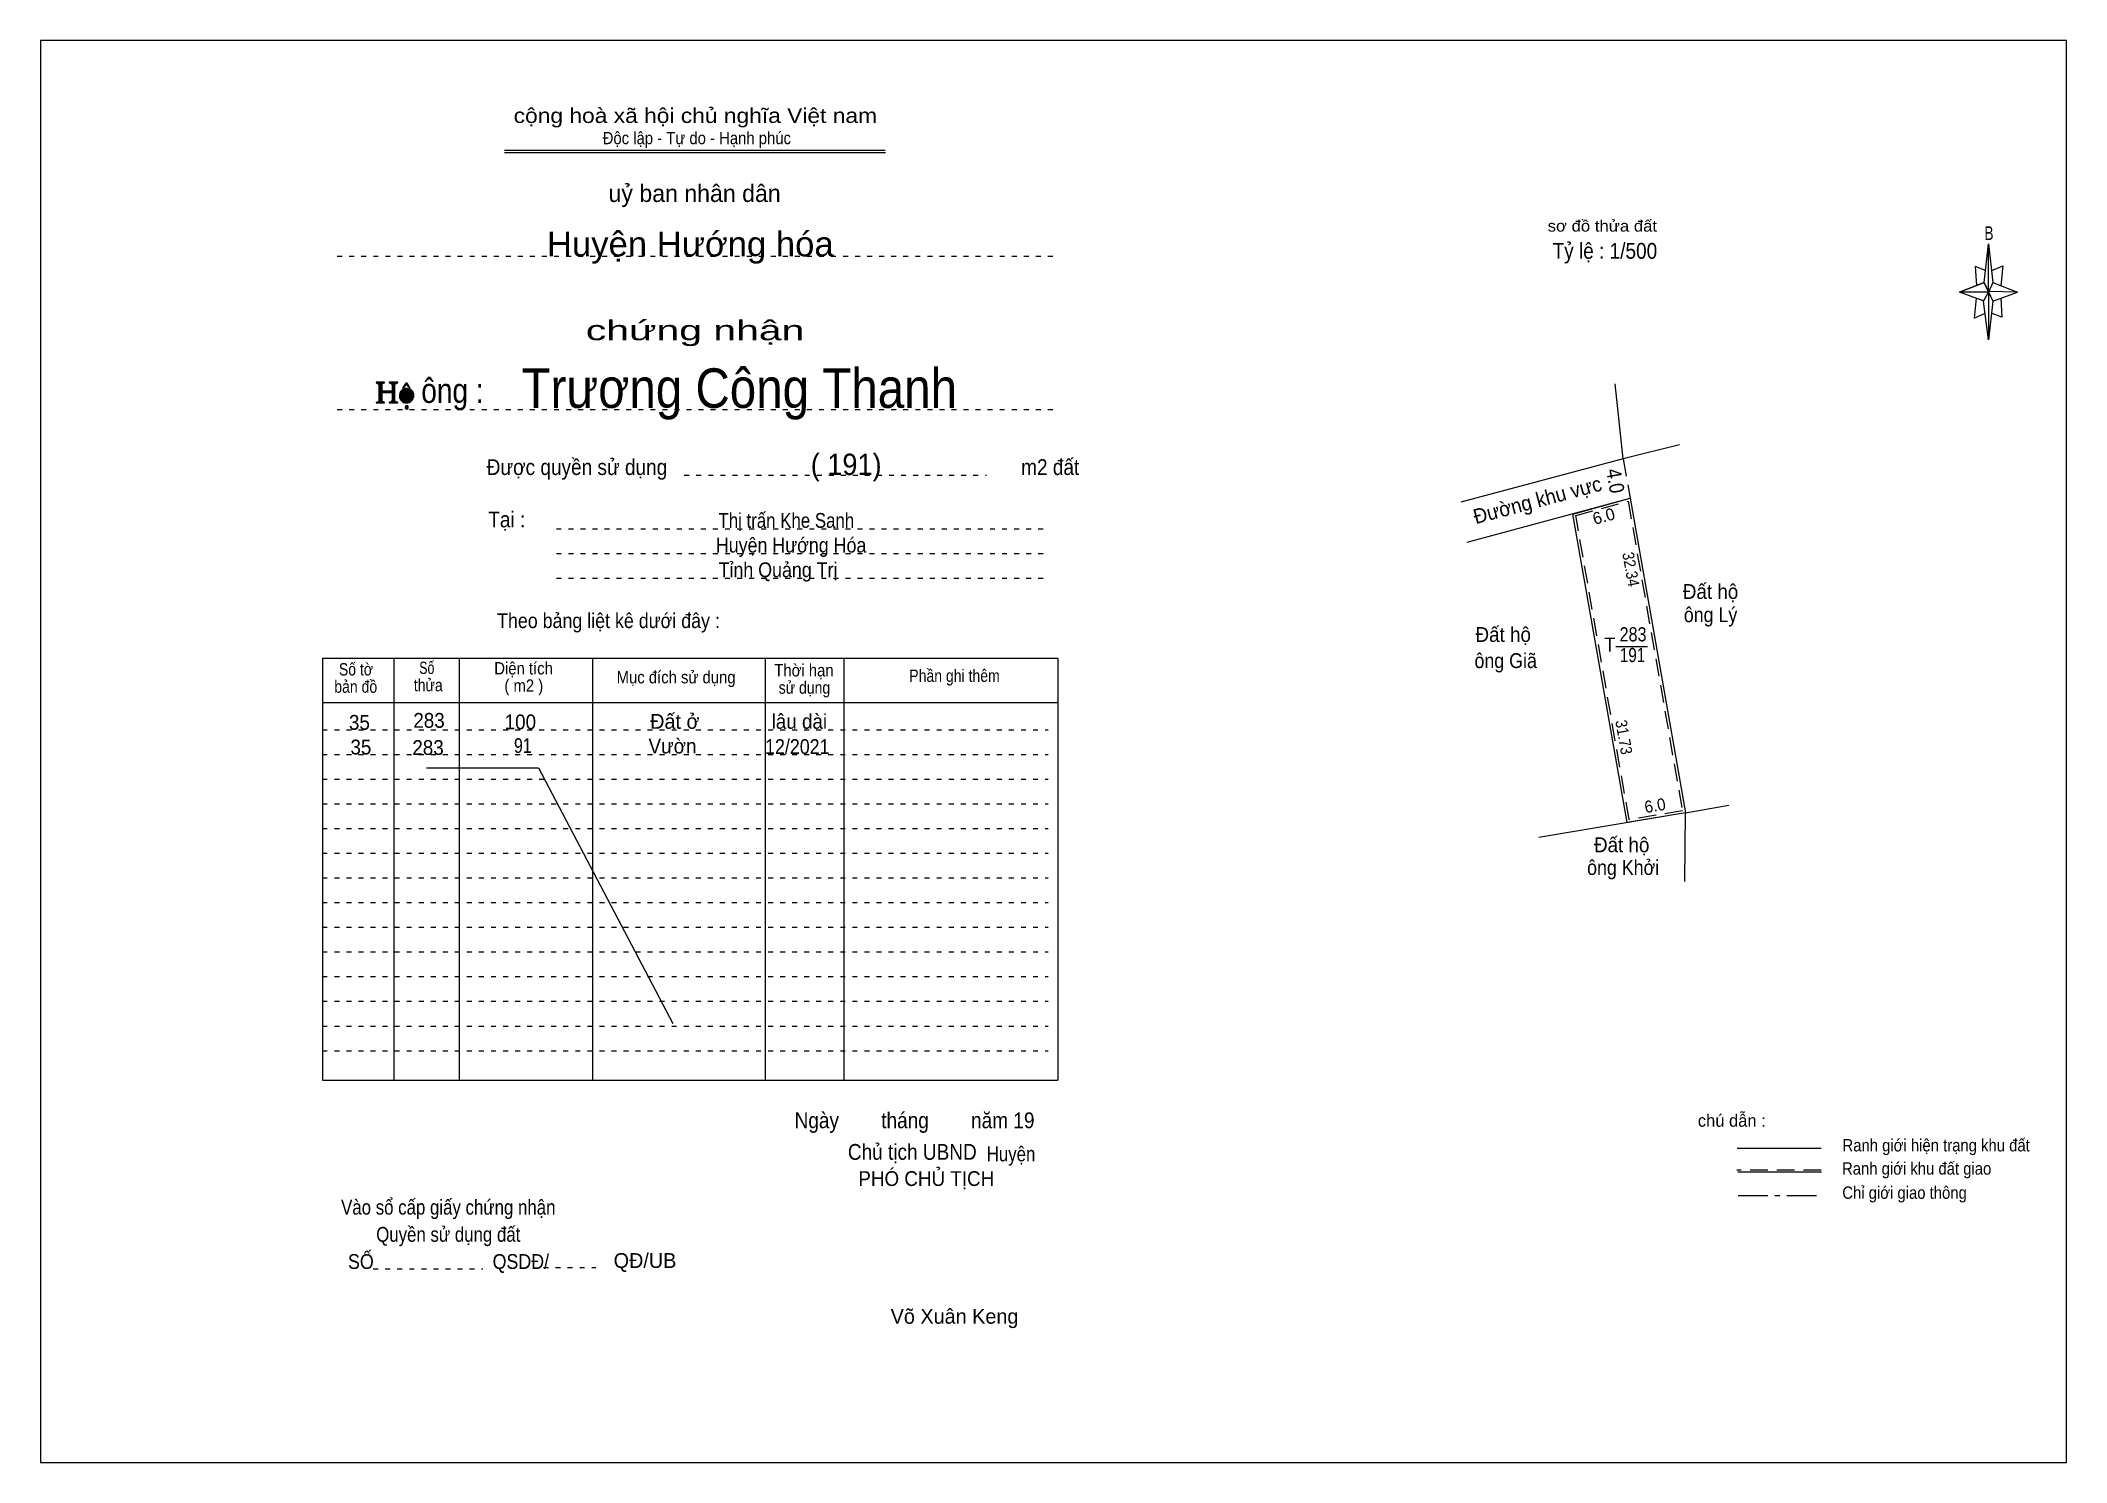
# Model space of a CAD drawing. Header units: centimetres. Extents: x -0.5 to 40.5, y 0 to 28.8.
import ezdxf
from ezdxf.enums import TextEntityAlignment as Align

# ---------------------------------------------------------------- set-up
doc = ezdxf.new("R2010")
doc.units = ezdxf.units.CM
doc.header["$LTSCALE"] = 0.12
for name, pattern in [('DOT_DASHED', [7.7, 5, -1.2, 0.3, -1.2]), ('DOTTED', [1.5, 0.3, -1.2]), ('MEDIUM_DASHED', [4.5, 3, -1.5])]:
    doc.linetypes.add(name, pattern=pattern)
for name, color, linetype, lineweight in [('1', 7, 'DOTTED', 13), ('2', 7, 'Continuous', 13), ('34', 7, 'Continuous', 13), ('50', 7, 'Continuous', 25)]:
    doc.layers.add(name, color=color, linetype=linetype, lineweight=lineweight)
doc.layers.add('30', color=7, linetype='Continuous')

msp = doc.modelspace()

# ---------------------------------------------------------------- hatches: boundary and pattern name
at = {"layer": '34'}
for points in [[(6.43, 21.67), (6.43, 21.8), (6.43, 21.81), (6.44, 21.83), (6.46, 21.83), (6.48, 21.84), (6.48, 21.85), (6.31, 21.85), (6.31, 21.84), (6.33, 21.83), (6.35, 21.82), (6.36, 21.81), (6.36, 21.8), (6.36, 21.48), (6.36, 21.47), (6.35, 21.45), (6.33, 21.44), (6.31, 21.44), (6.31, 21.43), (6.48, 21.43), (6.48, 21.44), (6.46, 21.45), (6.44, 21.46), (6.43, 21.47), (6.43, 21.48), (6.43, 21.64), (6.63, 21.64), (6.63, 21.48), (6.62, 21.47), (6.62, 21.45), (6.6, 21.45), (6.57, 21.44), (6.57, 21.43), (6.75, 21.43), (6.75, 21.44), (6.72, 21.45), (6.7, 21.45), (6.69, 21.47), (6.69, 21.48), (6.69, 21.8), (6.69, 21.81), (6.7, 21.82), (6.72, 21.83), (6.75, 21.84), (6.75, 21.85), (6.57, 21.85), (6.57, 21.84), (6.6, 21.83), (6.62, 21.82), (6.62, 21.81), (6.63, 21.8), (6.63, 21.67)], [(6.86, 21.73), (6.92, 21.8), (6.99, 21.73), (7, 21.73), (6.94, 21.83), (6.91, 21.83), (6.84, 21.73)], [(7.07, 21.58), (7.07, 21.61), (7.06, 21.64), (7.05, 21.66), (7.03, 21.68), (7.01, 21.7), (6.98, 21.71), (6.95, 21.72), (6.92, 21.72), (6.89, 21.72), (6.86, 21.71), (6.84, 21.7), (6.82, 21.68), (6.8, 21.66), (6.79, 21.63), (6.78, 21.6), (6.78, 21.57), (6.78, 21.54), (6.79, 21.52), (6.8, 21.49), (6.82, 21.47), (6.84, 21.45), (6.86, 21.44), (6.89, 21.43), (6.92, 21.43), (6.95, 21.43), (6.98, 21.44), (7.01, 21.46), (7.03, 21.48), (7.05, 21.5), (7.06, 21.53), (7.07, 21.55)], [(7.01, 21.55), (7, 21.51), (6.99, 21.48), (6.96, 21.46), (6.93, 21.45), (6.91, 21.45), (6.89, 21.46), (6.88, 21.47), (6.86, 21.49), (6.85, 21.54), (6.84, 21.61), (6.85, 21.64), (6.86, 21.67), (6.88, 21.7), (6.91, 21.7), (6.94, 21.7), (6.97, 21.68), (6.99, 21.65), (7, 21.62)], [(6.9, 21.34), (6.9, 21.33), (6.91, 21.31), (6.92, 21.31), (6.93, 21.3), (6.94, 21.31), (6.95, 21.31), (6.96, 21.33), (6.96, 21.34), (6.96, 21.35), (6.95, 21.37), (6.94, 21.37), (6.93, 21.38), (6.92, 21.37), (6.91, 21.37)]]:
    msp.add_hatch(color=256, dxfattribs=at).paths.add_polyline_path(points)

# ---------------------------------------------------------------- linework, layer by layer
at = {"layer": '1', "linetype": 'Continuous'}
for p, q in [((8.91, 26.55), (16.62, 26.55)), ((8.91, 26.5), (16.63, 26.5))]:
    msp.add_line(p, q, dxfattribs=at)
at = {"layer": '1'}
for p, q in [((5.52, 24.4), (20.02, 24.4)), ((5.52, 21.3), (20.02, 21.3)), ((12.55, 19.97), (18.67, 19.97)), ((9.96, 18.88), (19.9, 18.88)), ((9.96, 18.38), (19.9, 18.38)), ((9.96, 17.88), (19.9, 17.88)), ((5.22, 14.81), (19.92, 14.81)), ((5.22, 14.31), (19.92, 14.31)), ((5.22, 13.81), (19.92, 13.81)), ((5.22, 13.31), (19.92, 13.31)), ((5.22, 12.81), (19.92, 12.81)), ((5.22, 12.31), (19.92, 12.31)), ((5.22, 11.81), (19.92, 11.81)), ((5.22, 11.31), (19.92, 11.31)), ((5.22, 10.81), (19.92, 10.81)), ((5.22, 10.31), (19.92, 10.31)), ((5.22, 9.81), (19.92, 9.81)), ((5.22, 9.31), (19.92, 9.31)), ((5.22, 8.81), (19.92, 8.81)), ((5.22, 8.31), (19.92, 8.31)), ((6.25, 3.89), (8.47, 3.89)), ((9.7, 3.92), (10.76, 3.92))]:
    msp.add_line(p, q, dxfattribs=at)
at = {"layer": '1', "linetype": 'Continuous', "lineweight": 25}
for p, q in [((5.22, 16.26), (20.12, 16.26)), ((5.22, 16.26), (5.22, 7.71)), ((6.67, 16.26), (6.67, 7.71)), ((7.99, 16.26), (7.99, 7.71)), ((10.69, 16.26), (10.69, 7.71)), ((14.19, 16.26), (14.19, 7.71)), ((15.78, 16.26), (15.78, 7.71)), ((20.12, 16.26), (20.12, 7.71)), ((5.22, 15.36), (20.12, 15.36)), ((5.22, 7.71), (20.12, 7.71))]:
    msp.add_line(p, q, dxfattribs=at)
at = {"layer": '1', "linetype": 'Continuous'}
msp.add_lwpolyline([(-0.49, -0.03), (40.55, -0.03), (40.55, 28.77), (-0.49, 28.77)], close=True, dxfattribs=at)
at = {"layer": '2'}
for p, q in [((31.57, 20.3), (31.41, 21.82)), ((32.71, 20.58), (31.57, 20.3)), ((31.57, 20.3), (28.28, 19.42)), ((28.41, 18.61), (31.71, 19.5)), ((31.71, 19.5), (32.83, 13.13)), ((31.42, 16.5), (32.06, 16.5)), ((32.83, 13.13), (33.71, 13.28)), ((32.83, 13.13), (29.86, 12.63)), ((32.82, 11.74), (32.83, 13.13))]:
    msp.add_line(p, q, dxfattribs=at)
at = {"layer": '2', "linetype": 'MEDIUM_DASHED'}
for p, q in [((31.57, 20.3), (31.71, 19.5)), ((30.61, 19.15), (31.67, 19.44)), ((31.69, 12.99), (30.61, 19.15))]:
    msp.add_line(p, q, dxfattribs=at)
at = {"layer": '2'}
msp.add_lwpolyline([(31.65, 12.93), (30.55, 19.18), (31.71, 19.5), (32.83, 13.13)], close=True, dxfattribs=at)
at = {"layer": '2', "linetype": 'MEDIUM_DASHED'}
msp.add_lwpolyline([(31.67, 19.44), (32.77, 13.17), (31.69, 12.99)], dxfattribs=at)
at = {"layer": '34'}
for points in [[(6.43, 21.67), (6.43, 21.8), (6.43, 21.81), (6.44, 21.83), (6.46, 21.83), (6.48, 21.84), (6.48, 21.85), (6.31, 21.85), (6.31, 21.84), (6.33, 21.83), (6.35, 21.82), (6.36, 21.81), (6.36, 21.8), (6.36, 21.48), (6.36, 21.47), (6.35, 21.45), (6.33, 21.44), (6.31, 21.44), (6.31, 21.43), (6.48, 21.43), (6.48, 21.44), (6.46, 21.45), (6.44, 21.46), (6.43, 21.47), (6.43, 21.48), (6.43, 21.64), (6.63, 21.64), (6.63, 21.48), (6.62, 21.47), (6.62, 21.45), (6.6, 21.45), (6.57, 21.44), (6.57, 21.43), (6.75, 21.43), (6.75, 21.44), (6.72, 21.45), (6.7, 21.45), (6.69, 21.47), (6.69, 21.48), (6.69, 21.8), (6.69, 21.81), (6.7, 21.82), (6.72, 21.83), (6.75, 21.84), (6.75, 21.85), (6.57, 21.85), (6.57, 21.84), (6.6, 21.83), (6.62, 21.82), (6.62, 21.81), (6.63, 21.8), (6.63, 21.67)], [(6.86, 21.73), (6.92, 21.8), (6.99, 21.73), (7, 21.73), (6.94, 21.83), (6.91, 21.83), (6.84, 21.73)], [(7.07, 21.58), (7.07, 21.61), (7.06, 21.64), (7.05, 21.66), (7.03, 21.68), (7.01, 21.7), (6.98, 21.71), (6.95, 21.72), (6.92, 21.72), (6.89, 21.72), (6.86, 21.71), (6.84, 21.7), (6.82, 21.68), (6.8, 21.66), (6.79, 21.63), (6.78, 21.6), (6.78, 21.57), (6.78, 21.54), (6.79, 21.52), (6.8, 21.49), (6.82, 21.47), (6.84, 21.45), (6.86, 21.44), (6.89, 21.43), (6.92, 21.43), (6.95, 21.43), (6.98, 21.44), (7.01, 21.46), (7.03, 21.48), (7.05, 21.5), (7.06, 21.53), (7.07, 21.55)], [(7.01, 21.55), (7, 21.51), (6.99, 21.48), (6.96, 21.46), (6.93, 21.45), (6.91, 21.45), (6.89, 21.46), (6.88, 21.47), (6.86, 21.49), (6.85, 21.54), (6.84, 21.61), (6.85, 21.64), (6.86, 21.67), (6.88, 21.7), (6.91, 21.7), (6.94, 21.7), (6.97, 21.68), (6.99, 21.65), (7, 21.62)], [(6.9, 21.34), (6.9, 21.33), (6.91, 21.31), (6.92, 21.31), (6.93, 21.3), (6.94, 21.31), (6.95, 21.31), (6.96, 21.33), (6.96, 21.34), (6.96, 21.35), (6.95, 21.37), (6.94, 21.37), (6.93, 21.38), (6.92, 21.37), (6.91, 21.37)]]:
    msp.add_lwpolyline(points, close=True, dxfattribs=at)
at = {"layer": '50'}
for p, q in [((38.88, 23.87), (38.97, 24.65)), ((39.06, 23.87), (39.56, 23.67)), ((38.88, 23.49), (38.38, 23.67)), ((39.06, 23.49), (38.97, 22.71)), ((39.22, 23.55), (39.24, 23.17)), ((39.24, 23.17), (39.03, 23.25))]:
    msp.add_line(p, q, dxfattribs=at)
at = {"layer": '50', "lineweight": 13}
for p, q in [((35.58, 6.33), (33.88, 6.33)), ((35.59, 5.85), (33.89, 5.85))]:
    msp.add_line(p, q, dxfattribs=at)
at = {"layer": '50', "linetype": 'MEDIUM_DASHED', "lineweight": 13}
msp.add_line((35.58, 5.89), (33.87, 5.89), dxfattribs=at)
at = {"layer": '50', "linetype": 'DOT_DASHED', "lineweight": 13}
msp.add_line((33.9, 5.38), (35.61, 5.38), dxfattribs=at)
at = {"layer": '50'}
for points in [[(38.97, 24.65), (39.06, 23.87), (38.97, 23.67)], [(38.97, 23.67), (38.38, 23.67), (38.88, 23.87), (39.06, 23.49), (39.56, 23.67), (38.97, 23.69)], [(38.97, 23.67), (38.97, 22.71), (38.87, 23.49)]]:
    msp.add_lwpolyline(points, close=True, dxfattribs=at)
for points in [[(38.97, 23.67), (38.88, 23.87), (38.38, 23.67)], [(38.91, 24.11), (38.7, 24.19), (38.73, 23.81)], [(39.04, 24.11), (39.26, 24.21), (39.22, 23.81)], [(38.72, 23.55), (38.68, 23.15), (38.9, 23.25)], [(38.97, 23.67), (39.06, 23.49), (39.56, 23.67)]]:
    msp.add_lwpolyline(points, dxfattribs=at)
at = {"layer": '50', "lineweight": 13}
msp.add_lwpolyline([(7.33, 14.04), (9.6, 14.04), (12.32, 8.86)], dxfattribs=at)

# ---------------------------------------------------------------- texts
at = {"layer": '1'}
for s, height, width, p in [('cộng hoà xã hội chủ nghĩa Việt nam', 0.3, 1.15, (12.775, 27.1)), ('Độc lập - Tự do - Hạnh phúc', 0.25, 0.9, (12.805, 26.67)), ('chứng nhận', 0.4, 1.55, (12.77, 22.7)), ('Được quyền sử dụng                                                                   m2 đất', 0.32, 0.9, (14.55, 19.97)), ('Tại :', 0.32, 0.9, (8.955, 18.91)), ('Theo bảng liệt kê dưới đây :', 0.3, 0.9, (11.015, 16.87)), ('Số tờ', 0.25, 0.85, (5.9, 15.91)), ('Số ', 0.25, 0.75, (7.37, 15.94)), ('Diện tích', 0.25, 0.9, (9.295, 15.93)), ('Mục đích sử dụng', 0.25, 0.9, (12.385, 15.75)), ('Thời hạn', 0.25, 0.9, (14.975, 15.89)), ('Phần ghi thêm', 0.25, 0.85, (18.025, 15.78)), ('bản đồ', 0.25, 0.85, (5.895, 15.56)), ('thửa', 0.25, 0.85, (7.365, 15.59)), ('( m2 )', 0.25, 0.9, (9.3, 15.58)), ('sử dụng', 0.25, 0.85, (14.985, 15.54)), ('Ngày        tháng        năm 19', 0.32, 0.9, (17.215, 6.74)), ('Chủ tịch UBND', 0.32, 0.9, (17.17, 6.1)), ('Vào sổ cấp giấy chứng nhận', 0.3, 0.85, (7.77, 4.99)), ('Quyền sử dụng đất', 0.3, 0.85, (7.77, 4.44)), ('SỐ                        QSDĐ/', 0.3, 0.9, (7.775, 3.89))]:
    msp.add_text(s, height=height, dxfattribs=dict(at, width=width)).set_placement(p, align=Align.CENTER)
msp.add_text('uỷ ban nhân dân', height=0.35, dxfattribs=at).set_placement((12.76, 25.5), align=Align.CENTER)
at = {"layer": '2'}
for s, height, rotation, width, p in [('Đường khu vực', 0.3, 14.918, 0.95, (29.871, 19.317)), ('4.0', 0.299, 279.926, 0.9, (31.265, 19.826)), ('32.34', 0.2339, 279.99, 0.9, (31.612, 18.04)), ('31.73', 0.2339, 279.99, 0.9, (31.47, 14.64)), ('6.0', 0.243, 9.629, 0.95, (32.235, 13.156))]:
    msp.add_text(s, height=height, rotation=rotation, dxfattribs=dict(at, width=width)).set_placement(p, align=Align.CENTER)
msp.add_text('6.0', height=0.2421, rotation=15.208, dxfattribs=at).set_placement((31.208, 19.019), align=Align.CENTER)
for s, height, width, p in [('Đất hộ', 0.3, 0.95, (33.34, 17.46)), ('ông Lý', 0.3, 0.9, (33.34, 16.99)), ('Đất hộ', 0.3, 0.95, (29.14, 16.59)), ('283', 0.2879, 0.85, (31.77, 16.6)), ('191', 0.2879, 0.8, (31.76, 16.18)), ('ông Giã', 0.3, 0.9, (29.19, 16.06)), ('Đất hộ', 0.3, 0.95, (31.54, 12.33)), ('ông Khởi', 0.3, 0.9, (31.57, 11.87))]:
    msp.add_text(s, height=height, dxfattribs=dict(at, width=width)).set_placement(p, align=Align.CENTER)
at = {"layer": '2', "width": 0.95}
msp.add_text('T', height=0.288, dxfattribs=at).set_placement((31.41, 16.39), align=Align.RIGHT)
at = {"layer": '2'}
msp.add_text('QĐ/UB', height=0.3, dxfattribs=at).set_placement((11.755, 3.91), align=Align.CENTER)
at = {"layer": '30', "width": 0.85}
msp.add_text('ông :', height=0.5, dxfattribs=at).set_placement((7.855, 21.43), align=Align.CENTER)
at = {"layer": '34'}
for s, height, width, p in [('Huyện Hướng hóa ', 0.5, 1.05, (12.77, 24.4)), ('Trương Công Thanh', 0.8, 0.9, (13.665, 21.33)), ('( 191)', 0.432, 0.95, (15.83, 19.97)), ('Thị trấn Khe Sanh ', 0.3, 0.85, (14.665, 18.9)), ('Huyện Hướng Hóa ', 0.3, 0.9, (14.765, 18.4)), ('Tỉnh Quảng Trị ', 0.3, 0.9, (14.5, 17.9)), ('35', 0.3, 0.95, (5.97, 14.81)), ('283', 0.3, 0.95, (7.38, 14.85)), ('100', 0.3, 0.95, (9.23, 14.82)), ('lâu dài ', 0.3, 0.95, (14.935, 14.83)), ('35', 0.3, 0.95, (6, 14.31)), ('283', 0.3, 0.95, (7.36, 14.3)), ('91', 0.3, 0.8, (9.28, 14.34)), ('Vườn ', 0.3, 0.95, (12.365, 14.33)), ('12/2021', 0.3, 0.9, (14.84, 14.32))]:
    msp.add_text(s, height=height, dxfattribs=dict(at, width=width)).set_placement(p, align=Align.CENTER)
msp.add_text('Đất ở ', height=0.3, dxfattribs=at).set_placement((12.415, 14.83), align=Align.CENTER)
at = {"layer": '50'}
for s, height, width, p in [('sơ đồ thửa đất ', 0.23, 1.1, (31.195, 24.9)), ('B', 0.276, 0.75, (38.98, 24.73)), (' Huyện ', 0.3, 0.85, (19.17, 6.07)), ('Ranh giới hiện trạng khu đất', 0.25, 0.9, (37.91, 6.27)), (' PHÓ CHỦ TỊCH', 0.3, 0.95, (17.4, 5.57)), ('Ranh giới khu đất giao', 0.25, 0.9, (37.515, 5.8)), ('Chỉ giới giao thông', 0.25, 0.9, (37.27, 5.31))]:
    msp.add_text(s, height=height, dxfattribs=dict(at, width=width)).set_placement(p, align=Align.CENTER)
at = {"layer": '50', "width": 0.9}
msp.add_text('Tỷ lệ : 1/500', height=0.32, dxfattribs=at).set_placement((30.14, 24.35))
at = {"layer": '50'}
for s, height, p in [('chú dẫn :', 0.25, (33.77, 6.77)), (' Võ Xuân Keng', 0.3, (17.97, 2.78))]:
    msp.add_text(s, height=height, dxfattribs=at).set_placement(p, align=Align.CENTER)

doc.saveas('drawing.dxf')
